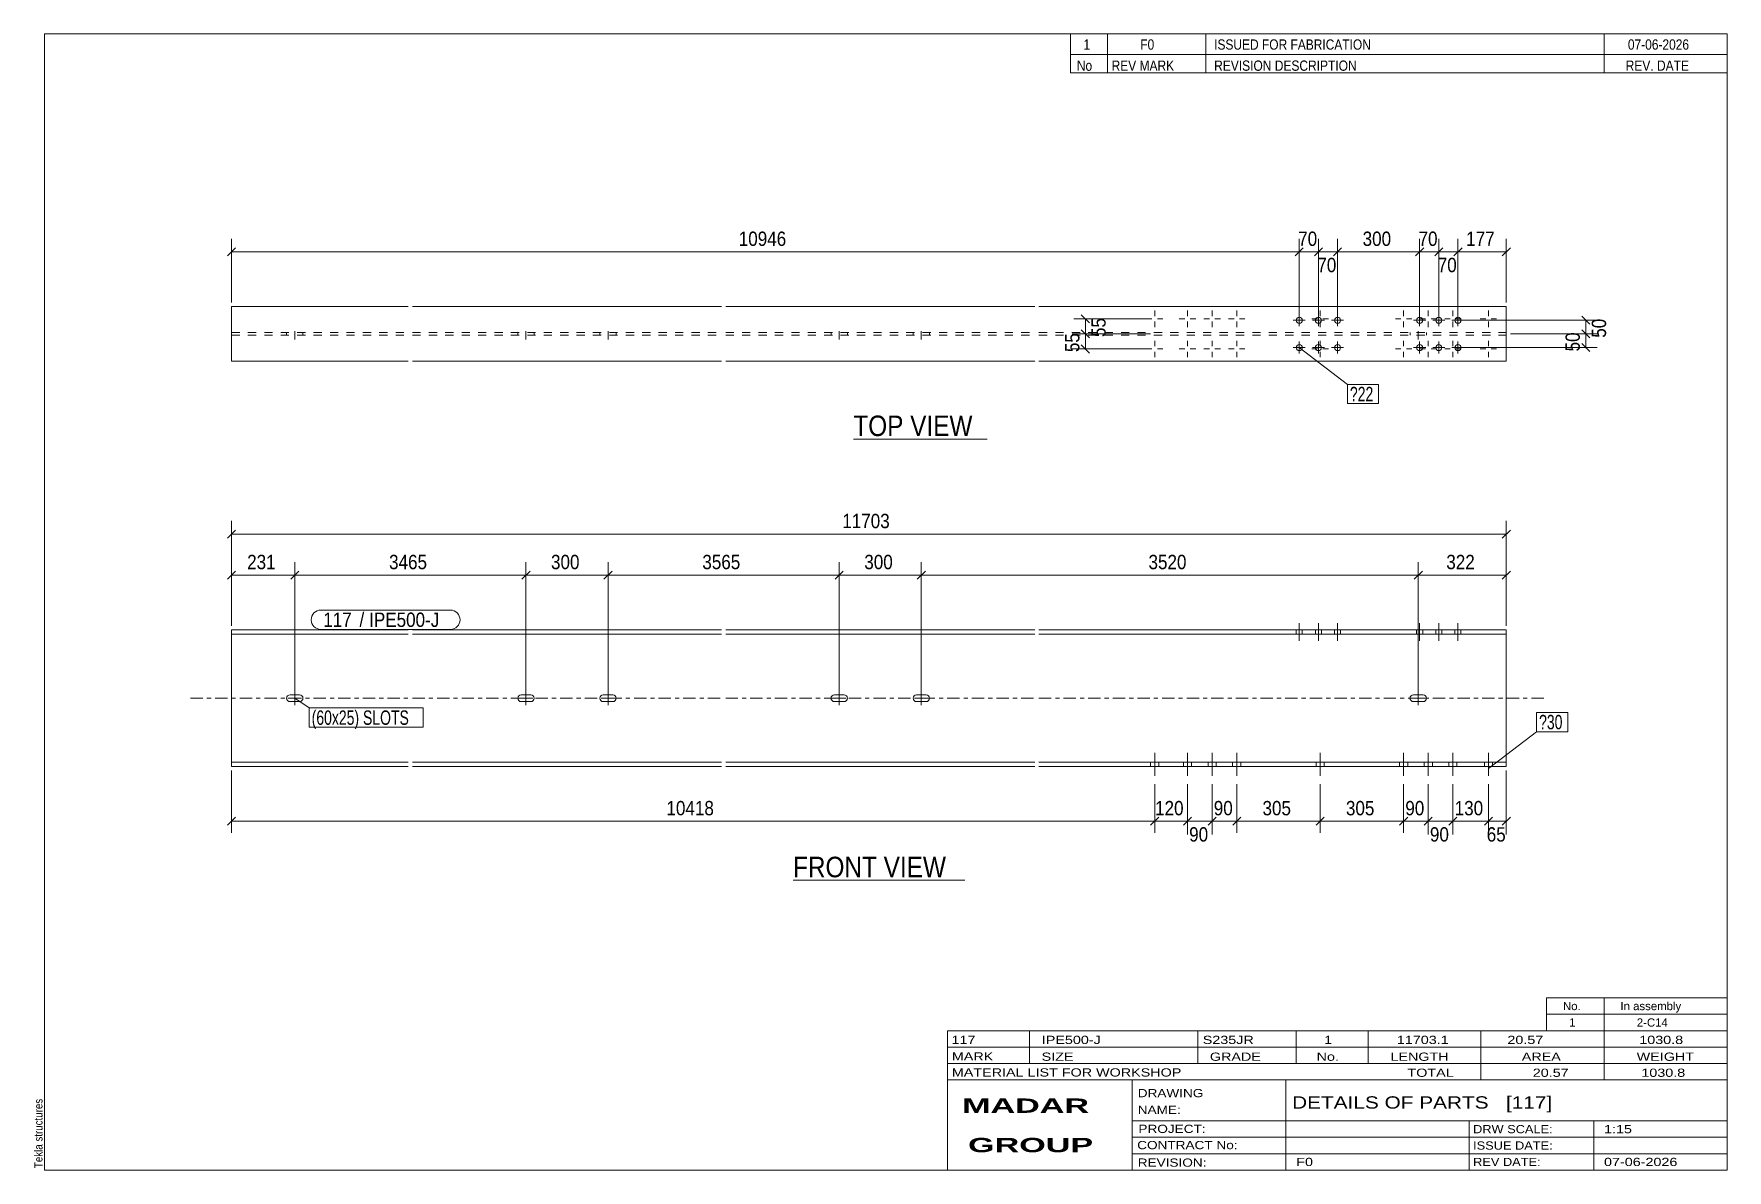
# Model space of a CAD drawing. Header units: millimetres. Extents: x 2 to 415, y 5 to 282.
import ezdxf

# ---------------------------------------------------------------- set-up
doc = ezdxf.new("R2010")
doc.units = ezdxf.units.MM
for name, pattern in [('XKITLINE00', [0]), ('XKITLINE02', [4, 2, -2]), ('XKITLINE03', [6, 3, -1, 1, -1])]:
    doc.linetypes.add(name, pattern=pattern)
for name, color, linetype, lineweight in [('Bolt', 3, 'Continuous', 0), ('BoltMark', 7, 'Continuous', 0), ('Dimensions', 7, 'Continuous', 0), ('DrawingSheet', 5, 'Continuous', 0), ('OtherObjectType', 7, 'Continuous', 0), ('Part', 2, 'Continuous', 0), ('PartMark', 7, 'Continuous', 0)]:
    doc.layers.add(name, color=color, linetype=linetype, lineweight=lineweight)
doc.styles.add('ARIAL', font='ARIAL.TTF')
doc.styles.add('ARIAL_BOLD', font='ARIALBD.TTF')
doc.styles.add('ARIAL_NARROW', font='ARIALN.TTF')

# ---------------------------------------------------------------- blocks, each defined once
blk = doc.blocks.new('*A1')
at = {"layer": 'Bolt', "color": 3, "linetype": 'XKITLINE00', "lineweight": 0}
for p, q in [((63.97, 120.05), (64.04, 120.37)), ((64.04, 119.73), (63.97, 120.05)), ((63.97, 120.05), (63.97, 120.05)), ((64.04, 120.37), (64.22, 120.64)), ((64.22, 119.46), (64.04, 119.73)), ((64.22, 120.64), (64.49, 120.82)), ((67.64, 120.05), (64.31, 120.05)), ((64.49, 120.82), (64.81, 120.89)), ((64.81, 120.89), (67.14, 120.89)), ((65.97, 121.72), (65.97, 118.39)), ((67.14, 120.89), (67.46, 120.82)), ((67.46, 120.82), (67.73, 120.64)), ((67.73, 120.64), (67.91, 120.37)), ((67.91, 119.73), (67.73, 119.46)), ((67.91, 120.37), (67.97, 120.05)), ((67.97, 120.05), (67.91, 119.73)), ((67.97, 120.05), (67.97, 120.05)), ((120.31, 120.05), (120.37, 120.37)), ((120.37, 119.73), (120.31, 120.05)), ((120.31, 120.05), (120.31, 120.05)), ((120.37, 120.37), (120.55, 120.64)), ((120.55, 119.46), (120.37, 119.73)), ((120.55, 120.64), (120.82, 120.82)), ((123.97, 120.05), (120.64, 120.05)), ((120.82, 120.82), (121.14, 120.89)), ((121.14, 120.89), (123.47, 120.89)), ((122.31, 121.72), (122.31, 118.39)), ((123.47, 120.89), (123.79, 120.82)), ((123.79, 120.82), (124.06, 120.64)), ((124.06, 120.64), (124.24, 120.37)), ((124.24, 119.73), (124.06, 119.46)), ((124.24, 120.37), (124.31, 120.05)), ((124.31, 120.05), (124.24, 119.73)), ((124.31, 120.05), (124.31, 120.05)), ((140.31, 120.05), (140.37, 120.37)), ((140.37, 119.73), (140.31, 120.05)), ((140.31, 120.05), (140.31, 120.05)), ((140.37, 120.37), (140.55, 120.64)), ((140.55, 119.46), (140.37, 119.73)), ((140.55, 120.64), (140.82, 120.82)), ((143.97, 120.05), (140.64, 120.05)), ((140.82, 120.82), (141.14, 120.89)), ((141.14, 120.89), (143.47, 120.89)), ((142.31, 121.72), (142.31, 118.39)), ((143.47, 120.89), (143.79, 120.82)), ((143.79, 120.82), (144.06, 120.64)), ((144.06, 120.64), (144.24, 120.37)), ((144.24, 119.73), (144.06, 119.46)), ((144.24, 120.37), (144.31, 120.05)), ((144.31, 120.05), (144.24, 119.73)), ((144.31, 120.05), (144.31, 120.05)), ((196.64, 120.05), (196.7, 120.37)), ((196.7, 119.73), (196.64, 120.05)), ((196.64, 120.05), (196.64, 120.05)), ((196.7, 120.37), (196.88, 120.64)), ((196.88, 119.46), (196.7, 119.73)), ((196.88, 120.64), (197.15, 120.82)), ((200.31, 120.05), (196.97, 120.05)), ((197.15, 120.82), (197.47, 120.89)), ((197.47, 120.89), (199.81, 120.89)), ((198.64, 121.72), (198.64, 118.39)), ((199.81, 120.89), (200.12, 120.82)), ((200.12, 120.82), (200.4, 120.64)), ((200.4, 120.64), (200.58, 120.37)), ((200.58, 119.73), (200.4, 119.46)), ((200.58, 120.37), (200.64, 120.05)), ((200.64, 120.05), (200.58, 119.73)), ((200.64, 120.05), (200.64, 120.05)), ((216.64, 120.05), (216.7, 120.37)), ((216.7, 119.73), (216.64, 120.05)), ((216.64, 120.05), (216.64, 120.05)), ((216.7, 120.37), (216.88, 120.64)), ((216.88, 119.46), (216.7, 119.73)), ((216.88, 120.64), (217.15, 120.82)), ((220.31, 120.05), (216.97, 120.05)), ((217.15, 120.82), (217.47, 120.89)), ((217.47, 120.89), (219.81, 120.89)), ((218.64, 121.72), (218.64, 118.39)), ((219.81, 120.89), (220.12, 120.82)), ((220.12, 120.82), (220.4, 120.64)), ((220.4, 120.64), (220.58, 120.37)), ((220.58, 119.73), (220.4, 119.46)), ((220.58, 120.37), (220.64, 120.05)), ((220.64, 120.05), (220.58, 119.73)), ((220.64, 120.05), (220.64, 120.05)), ((337.74, 120.05), (337.8, 120.37)), ((337.8, 119.73), (337.74, 120.05)), ((337.74, 120.05), (337.74, 120.05)), ((337.8, 120.37), (337.98, 120.64)), ((337.98, 119.46), (337.8, 119.73)), ((337.98, 120.64), (338.25, 120.82)), ((341.4, 120.05), (338.07, 120.05)), ((338.25, 120.82), (338.57, 120.89)), ((338.57, 120.89), (340.9, 120.89)), ((339.74, 121.72), (339.74, 118.39)), ((340.9, 120.89), (341.22, 120.82)), ((341.22, 120.82), (341.49, 120.64)), ((341.49, 120.64), (341.67, 120.37)), ((341.67, 119.73), (341.49, 119.46)), ((341.67, 120.37), (341.74, 120.05)), ((341.74, 120.05), (341.67, 119.73)), ((341.74, 120.05), (341.74, 120.05)), ((64.49, 119.28), (64.22, 119.46)), ((64.81, 119.22), (64.49, 119.28)), ((67.14, 119.22), (64.81, 119.22)), ((67.46, 119.28), (67.14, 119.22)), ((67.73, 119.46), (67.46, 119.28)), ((120.82, 119.28), (120.55, 119.46)), ((121.14, 119.22), (120.82, 119.28)), ((123.47, 119.22), (121.14, 119.22)), ((123.79, 119.28), (123.47, 119.22)), ((124.06, 119.46), (123.79, 119.28)), ((140.82, 119.28), (140.55, 119.46)), ((141.14, 119.22), (140.82, 119.28)), ((143.47, 119.22), (141.14, 119.22)), ((143.79, 119.28), (143.47, 119.22)), ((144.06, 119.46), (143.79, 119.28)), ((197.15, 119.28), (196.88, 119.46)), ((197.47, 119.22), (197.15, 119.28)), ((199.81, 119.22), (197.47, 119.22)), ((200.12, 119.28), (199.81, 119.22)), ((200.4, 119.46), (200.12, 119.28)), ((217.15, 119.28), (216.88, 119.46)), ((217.47, 119.22), (217.15, 119.28)), ((219.81, 119.22), (217.47, 119.22)), ((220.12, 119.28), (219.81, 119.22)), ((220.4, 119.46), (220.12, 119.28)), ((338.25, 119.28), (337.98, 119.46)), ((338.57, 119.22), (338.25, 119.28)), ((340.9, 119.22), (338.57, 119.22)), ((341.22, 119.28), (340.9, 119.22)), ((341.49, 119.46), (341.22, 119.28))]:
    blk.add_line(p, q, dxfattribs=at)
blk = doc.blocks.new('*A2')
at = {"layer": 'Bolt', "color": 3, "linetype": 'XKITLINE00', "lineweight": 0}
for p, q in [((310.01, 136.72), (310.01, 135.65)), ((310.01, 136.72), (310.01, 135.65)), ((310.74, 134.02), (310.74, 138.35)), ((310.74, 134.02), (310.74, 138.35)), ((311.47, 136.72), (311.47, 135.65)), ((311.47, 136.72), (311.47, 135.65)), ((314.67, 136.72), (314.67, 135.65)), ((314.67, 136.72), (314.67, 135.65)), ((315.41, 134.02), (315.41, 138.35)), ((315.41, 134.02), (315.41, 138.35)), ((316.14, 136.72), (316.14, 135.65)), ((316.14, 136.72), (316.14, 135.65)), ((319.34, 136.72), (319.34, 135.65)), ((319.34, 136.72), (319.34, 135.65)), ((320.07, 134.02), (320.07, 138.35)), ((320.07, 134.02), (320.07, 138.35)), ((320.81, 136.72), (320.81, 135.65)), ((320.81, 136.72), (320.81, 135.65)), ((339.34, 136.72), (339.34, 135.65)), ((339.34, 136.72), (339.34, 135.65)), ((340.07, 134.02), (340.07, 138.35)), ((340.07, 134.02), (340.07, 138.35)), ((340.81, 136.72), (340.81, 135.65)), ((340.81, 136.72), (340.81, 135.65)), ((344.01, 136.72), (344.01, 135.65)), ((344.01, 136.72), (344.01, 135.65)), ((344.74, 134.02), (344.74, 138.35)), ((344.74, 134.02), (344.74, 138.35)), ((345.47, 136.72), (345.47, 135.65)), ((345.47, 136.72), (345.47, 135.65)), ((348.67, 136.72), (348.67, 135.65)), ((348.67, 136.72), (348.67, 135.65)), ((349.41, 134.02), (349.41, 138.35)), ((349.41, 134.02), (349.41, 138.35)), ((350.14, 136.72), (350.14, 135.65)), ((350.14, 136.72), (350.14, 135.65))]:
    blk.add_line(p, q, dxfattribs=at)
blk = doc.blocks.new('*A3')
at = {"layer": 'Bolt', "color": 3, "linetype": 'XKITLINE00', "lineweight": 0}
for p, q in [((274.51, 104.45), (274.51, 103.39)), ((274.51, 104.45), (274.51, 103.39)), ((275.51, 106.75), (275.51, 101.09)), ((275.51, 106.75), (275.51, 101.09)), ((276.51, 104.45), (276.51, 103.39)), ((276.51, 104.45), (276.51, 103.39)), ((282.51, 104.45), (282.51, 103.39)), ((282.51, 104.45), (282.51, 103.39)), ((283.51, 106.75), (283.51, 101.09)), ((283.51, 106.75), (283.51, 101.09)), ((284.51, 104.45), (284.51, 103.39)), ((284.51, 104.45), (284.51, 103.39)), ((288.51, 104.45), (288.51, 103.39)), ((288.51, 104.45), (288.51, 103.39)), ((289.51, 106.75), (289.51, 101.09)), ((289.51, 106.75), (289.51, 101.09)), ((290.51, 104.45), (290.51, 103.39)), ((290.51, 104.45), (290.51, 103.39)), ((294.51, 104.45), (294.51, 103.39)), ((294.51, 104.45), (294.51, 103.39)), ((295.51, 106.75), (295.51, 101.09)), ((295.51, 106.75), (295.51, 101.09)), ((296.51, 104.45), (296.51, 103.39)), ((296.51, 104.45), (296.51, 103.39)), ((314.84, 104.45), (314.84, 103.39)), ((314.84, 104.45), (314.84, 103.39)), ((315.84, 106.75), (315.84, 101.09)), ((315.84, 106.75), (315.84, 101.09)), ((316.84, 104.45), (316.84, 103.39)), ((316.84, 104.45), (316.84, 103.39)), ((335.17, 104.45), (335.17, 103.39)), ((335.17, 104.45), (335.17, 103.39)), ((336.17, 106.75), (336.17, 101.09)), ((336.17, 106.75), (336.17, 101.09)), ((337.17, 104.45), (337.17, 103.39)), ((337.17, 104.45), (337.17, 103.39)), ((341.17, 104.45), (341.17, 103.39)), ((341.17, 104.45), (341.17, 103.39)), ((342.17, 106.75), (342.17, 101.09)), ((342.17, 106.75), (342.17, 101.09)), ((343.17, 104.45), (343.17, 103.39)), ((343.17, 104.45), (343.17, 103.39)), ((347.17, 104.45), (347.17, 103.39)), ((347.17, 104.45), (347.17, 103.39)), ((348.17, 106.75), (348.17, 101.09)), ((348.17, 106.75), (348.17, 101.09)), ((349.17, 104.45), (349.17, 103.39)), ((349.17, 104.45), (349.17, 103.39)), ((355.84, 104.45), (355.84, 103.39)), ((355.84, 104.45), (355.84, 103.39)), ((356.84, 106.75), (356.84, 101.09)), ((356.84, 106.75), (356.84, 101.09)), ((357.84, 104.45), (357.84, 103.39)), ((357.84, 104.45), (357.84, 103.39))]:
    blk.add_line(p, q, dxfattribs=at)
blk = doc.blocks.new('*A4')
at = {"layer": 'Part', "color": 2, "linetype": 'XKITLINE00', "lineweight": 0}
for p, q in [((50.56, 103.39), (50.56, 136.72)), ((50.56, 136.72), (93.64, 136.72)), ((94.64, 136.72), (169.97, 136.72)), ((170.97, 136.72), (246.31, 136.72)), ((247.31, 136.72), (361.19, 136.72)), ((361.19, 136.72), (361.19, 103.39)), ((93.64, 135.65), (50.56, 135.65)), ((169.97, 135.65), (94.64, 135.65)), ((246.31, 135.65), (170.97, 135.65)), ((361.19, 135.65), (247.31, 135.65)), ((93.64, 104.45), (50.56, 104.45)), ((50.56, 103.39), (93.64, 103.39)), ((169.97, 104.45), (94.64, 104.45)), ((94.64, 103.39), (169.97, 103.39)), ((246.31, 104.45), (170.97, 104.45)), ((170.97, 103.39), (246.31, 103.39)), ((361.19, 104.45), (247.31, 104.45)), ((247.31, 103.39), (361.19, 103.39))]:
    blk.add_line(p, q, dxfattribs=at)
at = {"layer": 'Part', "color": 7, "linetype": 'XKITLINE03', "lineweight": 0}
for p, q in [((40.56, 120.05), (93.64, 120.05)), ((94.64, 120.05), (169.97, 120.05)), ((170.97, 120.05), (246.31, 120.05)), ((247.31, 120.05), (371.19, 120.05))]:
    blk.add_line(p, q, dxfattribs=at)
blk = doc.blocks.new('*A5')
at = {"layer": 'Bolt', "color": 3, "linetype": 'XKITLINE02', "lineweight": 0}
for p, q in [((63.97, 209.18), (63.97, 208.52)), ((65.97, 207.52), (65.97, 210.18)), ((67.97, 209.18), (67.97, 208.52)), ((120.31, 209.18), (120.31, 208.52)), ((122.31, 207.52), (122.31, 210.18)), ((124.31, 209.18), (124.31, 208.52)), ((140.31, 209.18), (140.31, 208.52)), ((142.31, 207.52), (142.31, 210.18)), ((144.31, 209.18), (144.31, 208.52)), ((196.64, 209.18), (196.64, 208.52)), ((198.64, 207.52), (198.64, 210.18)), ((200.64, 209.18), (200.64, 208.52)), ((216.64, 209.18), (216.64, 208.52)), ((218.64, 207.52), (218.64, 210.18)), ((220.64, 209.18), (220.64, 208.52)), ((337.74, 209.18), (337.74, 208.52)), ((339.74, 207.52), (339.74, 210.18)), ((341.74, 209.18), (341.74, 208.52))]:
    blk.add_line(p, q, dxfattribs=at)
blk = doc.blocks.new('*A6')
at = {"layer": 'Bolt', "color": 3, "linetype": 'XKITLINE00', "lineweight": 0}
for p, q in [((309.27, 212.18), (312.21, 212.18)), ((310.74, 213.65), (310.74, 210.72)), ((313.94, 212.18), (316.87, 212.18)), ((315.41, 213.65), (315.41, 210.72)), ((318.61, 212.18), (321.54, 212.18)), ((320.07, 213.65), (320.07, 210.72)), ((338.61, 212.18), (341.54, 212.18)), ((340.07, 213.65), (340.07, 210.72)), ((343.27, 212.18), (346.21, 212.18)), ((344.74, 213.65), (344.74, 210.72)), ((347.94, 212.18), (350.87, 212.18)), ((349.41, 213.65), (349.41, 210.72)), ((310.74, 206.98), (310.74, 204.05)), ((315.41, 206.98), (315.41, 204.05)), ((320.07, 206.98), (320.07, 204.05)), ((340.07, 206.98), (340.07, 204.05)), ((344.74, 206.98), (344.74, 204.05)), ((349.41, 206.98), (349.41, 204.05)), ((309.27, 205.52), (312.21, 205.52)), ((313.94, 205.52), (316.87, 205.52)), ((318.61, 205.52), (321.54, 205.52)), ((338.61, 205.52), (341.54, 205.52)), ((343.27, 205.52), (346.21, 205.52)), ((347.94, 205.52), (350.87, 205.52))]:
    blk.add_line(p, q, dxfattribs=at)
for centre in [(310.74, 212.18), (315.41, 212.18), (320.07, 212.18), (340.07, 212.18), (344.74, 212.18), (349.41, 212.18), (310.74, 205.52), (315.41, 205.52), (320.07, 205.52), (340.07, 205.52), (344.74, 205.52), (349.41, 205.52)]:
    blk.add_circle(centre, 0.733, dxfattribs=at)
blk = doc.blocks.new('*A7')
at = {"layer": 'Bolt', "color": 3, "linetype": 'XKITLINE00', "lineweight": 0}
for p, q in [((273.51, 212.52), (274.84, 212.52)), ((275.51, 214.52), (275.51, 213.18)), ((275.51, 210.52), (275.51, 211.85)), ((277.51, 212.52), (276.17, 212.52)), ((281.51, 212.52), (282.84, 212.52)), ((283.51, 214.52), (283.51, 213.18)), ((283.51, 210.52), (283.51, 211.85)), ((285.51, 212.52), (284.17, 212.52)), ((287.51, 212.52), (288.84, 212.52)), ((289.51, 214.52), (289.51, 213.18)), ((289.51, 210.52), (289.51, 211.85)), ((291.51, 212.52), (290.17, 212.52)), ((293.51, 212.52), (294.84, 212.52)), ((295.51, 214.52), (295.51, 213.18)), ((295.51, 210.52), (295.51, 211.85)), ((297.51, 212.52), (296.17, 212.52)), ((313.84, 212.52), (315.17, 212.52)), ((315.84, 214.52), (315.84, 213.18)), ((315.84, 210.52), (315.84, 211.85)), ((317.84, 212.52), (316.51, 212.52)), ((334.17, 212.52), (335.5, 212.52)), ((336.17, 214.52), (336.17, 213.18)), ((336.17, 210.52), (336.17, 211.85)), ((338.17, 212.52), (336.84, 212.52)), ((340.17, 212.52), (341.5, 212.52)), ((342.17, 214.52), (342.17, 213.18)), ((342.17, 210.52), (342.17, 211.85)), ((344.17, 212.52), (342.84, 212.52)), ((346.17, 212.52), (347.5, 212.52)), ((348.17, 214.52), (348.17, 213.18)), ((348.17, 210.52), (348.17, 211.85)), ((350.17, 212.52), (348.84, 212.52)), ((354.84, 212.52), (356.17, 212.52)), ((356.84, 214.52), (356.84, 213.18)), ((356.84, 210.52), (356.84, 211.85)), ((358.84, 212.52), (357.51, 212.52)), ((275.51, 207.18), (275.51, 205.85)), ((283.51, 207.18), (283.51, 205.85)), ((289.51, 207.18), (289.51, 205.85)), ((295.51, 207.18), (295.51, 205.85)), ((315.84, 207.18), (315.84, 205.85)), ((336.17, 207.18), (336.17, 205.85)), ((342.17, 207.18), (342.17, 205.85)), ((348.17, 207.18), (348.17, 205.85)), ((356.84, 207.18), (356.84, 205.85)), ((273.51, 205.18), (274.84, 205.18)), ((275.51, 203.18), (275.51, 204.52)), ((277.51, 205.18), (276.17, 205.18)), ((281.51, 205.18), (282.84, 205.18)), ((283.51, 203.18), (283.51, 204.52)), ((285.51, 205.18), (284.17, 205.18)), ((287.51, 205.18), (288.84, 205.18)), ((289.51, 203.18), (289.51, 204.52)), ((291.51, 205.18), (290.17, 205.18)), ((293.51, 205.18), (294.84, 205.18)), ((295.51, 203.18), (295.51, 204.52)), ((297.51, 205.18), (296.17, 205.18)), ((313.84, 205.18), (315.17, 205.18)), ((315.84, 203.18), (315.84, 204.52)), ((317.84, 205.18), (316.51, 205.18)), ((334.17, 205.18), (335.5, 205.18)), ((336.17, 203.18), (336.17, 204.52)), ((338.17, 205.18), (336.84, 205.18)), ((340.17, 205.18), (341.5, 205.18)), ((342.17, 203.18), (342.17, 204.52)), ((344.17, 205.18), (342.84, 205.18)), ((346.17, 205.18), (347.5, 205.18)), ((348.17, 203.18), (348.17, 204.52)), ((350.17, 205.18), (348.84, 205.18)), ((354.84, 205.18), (356.17, 205.18)), ((356.84, 203.18), (356.84, 204.52)), ((358.84, 205.18), (357.51, 205.18))]:
    blk.add_line(p, q, dxfattribs=at)
blk = doc.blocks.new('*A8')
at = {"layer": 'Part', "color": 2, "linetype": 'XKITLINE00', "lineweight": 0}
for p, q in [((50.56, 215.52), (50.56, 202.18)), ((50.56, 215.52), (93.64, 215.52)), ((94.64, 215.52), (169.97, 215.52)), ((170.97, 215.52), (246.31, 215.52)), ((247.31, 215.52), (361.19, 215.52)), ((361.19, 202.18), (361.19, 215.52)), ((50.56, 202.18), (93.64, 202.18)), ((94.64, 202.18), (169.97, 202.18)), ((170.97, 202.18), (246.31, 202.18)), ((247.31, 202.18), (361.19, 202.18))]:
    blk.add_line(p, q, dxfattribs=at)
at = {"layer": 'Part', "color": 7, "linetype": 'XKITLINE02', "lineweight": 0}
for p, q in [((50.56, 209.18), (93.64, 209.18)), ((50.56, 208.52), (93.64, 208.52)), ((94.64, 209.18), (169.97, 209.18)), ((94.64, 208.52), (169.97, 208.52)), ((170.97, 209.18), (246.31, 209.18)), ((170.97, 208.52), (246.31, 208.52)), ((247.31, 209.18), (361.19, 209.18)), ((247.31, 208.52), (361.19, 208.52))]:
    blk.add_line(p, q, dxfattribs=at)
blk = doc.blocks.new('*A9')
at = {"layer": 'DrawingSheet', "color": 5, "linetype": 'XKITLINE00', "lineweight": 0}
for p, q in [((415, 282), (5, 282)), ((5, 282), (5, 5)), ((415, 5), (415, 282)), ((5, 5), (415, 5))]:
    blk.add_line(p, q, dxfattribs=at)
at = {"layer": 'DrawingSheet', "color": 5, "style": 'ARIAL', "width": 0.85}
blk.add_text('Tekla structures', height=2, rotation=90, dxfattribs=at).set_placement((4.5, 5.5))
blk = doc.blocks.new('*A10')
at = {"layer": 'OtherObjectType', "color": 7, "linetype": 'XKITLINE00', "lineweight": 0}
for p, q in [((371, 47), (415, 47)), ((371, 43), (371, 47)), ((385, 43), (385, 47)), ((415, 43), (415, 47)), ((371, 43), (415, 43)), ((371, 39), (371, 43)), ((385, 39), (385, 43)), ((415, 39), (415, 43)), ((371, 39), (415, 39))]:
    blk.add_line(p, q, dxfattribs=at)
at = {"layer": 'OtherObjectType', "color": 7, "style": 'ARIAL_NARROW', "width": 1.211571}
for s, p in [('No.', (375, 44)), ('In assembly', (389, 44)), ('1', (376.5, 40)), ('2-C14', (392.99, 40))]:
    blk.add_text(s, height=2, dxfattribs=at).set_placement(p)
blk = doc.blocks.new('*A11')
at = {"layer": 'OtherObjectType', "color": 7, "linetype": 'XKITLINE00', "lineweight": 0}
for p, q in [((255, 282), (415, 282)), ((415, 282), (255, 282)), ((255, 282), (255, 277)), ((264, 282), (264, 277)), ((288, 282), (288, 277)), ((385, 282), (385, 277)), ((415, 282), (415, 277)), ((255, 277), (415, 277)), ((255, 277), (255, 272.5)), ((255, 277), (415, 277)), ((264, 277), (264, 272.5)), ((288, 277), (288, 272.5)), ((385, 277), (385, 272.5)), ((415, 277), (415, 272.5)), ((415, 272.5), (255, 272.5))]:
    blk.add_line(p, q, dxfattribs=at)
at = {"layer": 'OtherObjectType', "color": 7, "style": 'ARIAL_NARROW'}
for s, width, p in [('1', 1.017001, (258.16, 278.15)), ('F0', 1.017001, (272, 278.15)), ('ISSUED FOR FABRICATION', 1.017001, (290, 278.15)), ('07-06-2026', 1.017001, (390.82, 278.15)), ('No', 1.02, (256.54, 273)), ('REV MARK', 1.02, (265, 273)), ('REVISION DESCRIPTION', 1.02, (290, 273)), ('REV. DATE', 1.02, (390.28, 273))]:
    blk.add_text(s, height=2.5, dxfattribs=dict(at, width=width)).set_placement(p)
blk = doc.blocks.new('*A12')
at = {"layer": 'OtherObjectType', "color": 7, "linetype": 'XKITLINE00', "lineweight": 0}
for p, q in [((225, 39), (415, 39)), ((225, 39), (225, 35)), ((225, 39), (415, 39)), ((245, 35), (245, 39)), ((286, 35), (286, 39)), ((310, 35), (310, 39)), ((327.5, 35), (327.5, 39)), ((355, 35), (355, 39)), ((385, 35), (385, 39)), ((415, 35), (415, 39)), ((225, 35), (415, 35)), ((225, 35), (225, 5)), ((225, 35), (415, 35)), ((245, 31), (245, 35)), ((286, 31), (286, 35)), ((310, 31), (310, 35)), ((327.5, 31), (327.5, 35)), ((355, 31), (355, 35)), ((385, 31), (385, 35)), ((415, 31), (415, 35)), ((225, 31), (415, 31)), ((355, 27), (355, 31)), ((385, 27), (385, 31)), ((415, 27), (415, 31)), ((225, 27), (415, 27)), ((270, 21), (270, 27)), ((307.5, 17), (307.5, 27)), ((415, 21), (415, 27)), ((270, 21), (270, 5)), ((415, 17), (415, 21)), ((270, 17), (415, 17)), ((307.5, 5), (307.5, 17)), ((352.16, 13), (352.16, 17)), ((382.5, 5), (382.5, 17)), ((415, 13), (415, 17)), ((270, 13), (415, 13)), ((352.16, 5), (352.16, 13)), ((415, 9), (415, 13)), ((270, 9), (415, 9)), ((415, 5), (415, 9)), ((225, 5), (415, 5)), ((262.5, 5), (415, 5))]:
    blk.add_line(p, q, dxfattribs=at)
at = {"layer": 'OtherObjectType', "color": 7, "style": 'ARIAL_NARROW'}
for s, height, width, p in [('117', 2, 1.525501, (226.01, 35.76)), ('IPE500-J', 2, 1.525501, (248, 35.76)), ('S235JR', 2, 1.525501, (287.22, 35.76)), ('1', 2, 1.525501, (316.82, 35.76)), ('11703.1', 2, 1.525501, (334.52, 35.76)), ('20.57', 2, 1.525501, (361.45, 35.76)), ('1030.8', 2, 1.525501, (393.59, 35.76)), ('MARK', 2, 1.525501, (226.08, 31.73)), ('SIZE', 2, 1.525501, (247.96, 31.66)), ('GRADE', 2, 1.525501, (288.96, 31.66)), ('No.', 2, 1.525501, (314.96, 31.66)), ('LENGTH', 2, 1.525501, (332.96, 31.66)), ('AREA', 2, 1.525501, (364.96, 31.66)), ('WEIGHT', 2, 1.525501, (392.96, 31.66)), ('MATERIAL LIST FOR WORKSHOP', 2, 1.525501, (226.08, 27.82)), ('TOTAL', 2, 1.525501, (337.1, 27.75)), ('20.57', 2, 1.525501, (367.64, 27.75)), ('1030.8', 2, 1.525501, (394.09, 27.75)), ('DRAWING', 2, 1.445, (271.38, 22.78)), ('NAME:', 2, 1.445, (271.38, 18.72)), ('DETAILS OF PARTS   [117]', 3, 1.474651, (309, 20)), ('PROJECT:', 2, 1.445, (271.55, 14.07)), ('DRW SCALE:', 2, 1.36, (353.1, 14)), ('1:15', 2, 1.525501, (385, 14)), ('CONTRACT No:', 2, 1.445, (271.25, 10.11)), ('ISSUE DATE:', 2, 1.36, (353.1, 10)), ('REVISION:', 2, 1.445, (271.38, 5.84)), ('F0', 2, 1.525501, (310, 6)), ('REV DATE:', 2, 1.36, (353.1, 6)), ('07-06-2026', 2, 1.525501, (385, 6))]:
    blk.add_text(s, height=height, dxfattribs=dict(at, width=width)).set_placement(p)
at = {"layer": 'OtherObjectType', "color": 1, "style": 'ARIAL_BOLD', "width": 1.7}
for s, p in [('MADAR ', (228.58, 18.97)), ('GROUP', (230.03, 9.37))]:
    blk.add_text(s, height=3.5, dxfattribs=at).set_placement(p)
blk = doc.blocks.new('*A13')
at = {"layer": 'Dimensions', "color": 7, "linetype": 'XKITLINE00', "lineweight": 0}
for p, q in [((51.55, 161.04), (49.57, 159.06)), ((50.56, 137.72), (50.56, 163.25)), ((362.18, 161.04), (360.2, 159.06)), ((361.19, 137.72), (361.19, 163.25)), ((50.56, 160.05), (361.19, 160.05))]:
    blk.add_line(p, q, dxfattribs=at)
at = {"layer": 'Dimensions', "color": 3}
for p in [(50.56, 160.05), (361.19, 160.05)]:
    blk.add_point(p, dxfattribs=at)
at = {"layer": 'Dimensions', "color": 3, "style": 'ARIAL', "width": 0.85}
blk.add_text('11703', height=3.5, dxfattribs=at).set_placement((199.38, 161.5))
blk = doc.blocks.new('*A14')
at = {"layer": 'Dimensions', "color": 7, "linetype": 'XKITLINE00', "lineweight": 0}
for p, q in [((50.56, 137.72), (50.56, 153.25)), ((65.97, 121.05), (65.97, 153.25)), ((51.55, 151.04), (49.57, 149.06)), ((50.56, 150.05), (65.97, 150.05)), ((66.96, 151.04), (64.98, 149.06))]:
    blk.add_line(p, q, dxfattribs=at)
at = {"layer": 'Dimensions', "color": 3}
for p in [(50.56, 150.05), (65.97, 150.05)]:
    blk.add_point(p, dxfattribs=at)
at = {"layer": 'Dimensions', "color": 3, "style": 'ARIAL', "width": 0.85}
blk.add_text('231', height=3.5, dxfattribs=at).set_placement((54.37, 151.5))
blk = doc.blocks.new('*A15')
at = {"layer": 'Dimensions', "color": 7, "linetype": 'XKITLINE00', "lineweight": 0}
for p, q in [((65.97, 121.05), (65.97, 153.25)), ((122.31, 121.05), (122.31, 153.25)), ((66.96, 151.04), (64.98, 149.06)), ((65.97, 150.05), (122.31, 150.05)), ((123.3, 151.04), (121.32, 149.06))]:
    blk.add_line(p, q, dxfattribs=at)
at = {"layer": 'Dimensions', "color": 3}
for p in [(65.97, 150.05), (122.31, 150.05)]:
    blk.add_point(p, dxfattribs=at)
at = {"layer": 'Dimensions', "color": 3, "style": 'ARIAL', "width": 0.85}
blk.add_text('3465', height=3.5, dxfattribs=at).set_placement((88.95, 151.5))
blk = doc.blocks.new('*A16')
at = {"layer": 'Dimensions', "color": 7, "linetype": 'XKITLINE00', "lineweight": 0}
for p, q in [((122.31, 121.05), (122.31, 153.25)), ((142.31, 121.05), (142.31, 153.25)), ((123.3, 151.04), (121.32, 149.06)), ((122.31, 150.05), (142.31, 150.05)), ((143.3, 151.04), (141.32, 149.06))]:
    blk.add_line(p, q, dxfattribs=at)
at = {"layer": 'Dimensions', "color": 3}
for p in [(122.31, 150.05), (142.31, 150.05)]:
    blk.add_point(p, dxfattribs=at)
at = {"layer": 'Dimensions', "color": 3, "style": 'ARIAL', "width": 0.85}
blk.add_text('300', height=3.5, dxfattribs=at).set_placement((128.41, 151.5))
blk = doc.blocks.new('*A17')
at = {"layer": 'Dimensions', "color": 7, "linetype": 'XKITLINE00', "lineweight": 0}
for p, q in [((142.31, 121.05), (142.31, 153.25)), ((198.64, 121.05), (198.64, 153.25)), ((143.3, 151.04), (141.32, 149.06)), ((142.31, 150.05), (198.64, 150.05)), ((199.63, 151.04), (197.65, 149.06))]:
    blk.add_line(p, q, dxfattribs=at)
at = {"layer": 'Dimensions', "color": 3}
for p in [(142.31, 150.05), (198.64, 150.05)]:
    blk.add_point(p, dxfattribs=at)
at = {"layer": 'Dimensions', "color": 3, "style": 'ARIAL', "width": 0.85}
blk.add_text('3565', height=3.5, dxfattribs=at).set_placement((165.28, 151.5))
blk = doc.blocks.new('*A18')
at = {"layer": 'Dimensions', "color": 7, "linetype": 'XKITLINE00', "lineweight": 0}
for p, q in [((198.64, 121.05), (198.64, 153.25)), ((218.64, 121.05), (218.64, 153.25)), ((199.63, 151.04), (197.65, 149.06)), ((198.64, 150.05), (218.64, 150.05)), ((219.63, 151.04), (217.65, 149.06))]:
    blk.add_line(p, q, dxfattribs=at)
at = {"layer": 'Dimensions', "color": 3}
for p in [(198.64, 150.05), (218.64, 150.05)]:
    blk.add_point(p, dxfattribs=at)
at = {"layer": 'Dimensions', "color": 3, "style": 'ARIAL', "width": 0.85}
blk.add_text('300', height=3.5, dxfattribs=at).set_placement((204.75, 151.5))
blk = doc.blocks.new('*A19')
at = {"layer": 'Dimensions', "color": 7, "linetype": 'XKITLINE00', "lineweight": 0}
for p, q in [((218.64, 121.05), (218.64, 153.25)), ((339.74, 121.05), (339.74, 153.25)), ((219.63, 151.04), (217.65, 149.06)), ((218.64, 150.05), (339.74, 150.05)), ((340.73, 151.04), (338.75, 149.06))]:
    blk.add_line(p, q, dxfattribs=at)
at = {"layer": 'Dimensions', "color": 3}
for p in [(218.64, 150.05), (339.74, 150.05)]:
    blk.add_point(p, dxfattribs=at)
at = {"layer": 'Dimensions', "color": 3, "style": 'ARIAL', "width": 0.85}
blk.add_text('3520', height=3.5, dxfattribs=at).set_placement((274, 151.5))
blk = doc.blocks.new('*A20')
at = {"layer": 'Dimensions', "color": 7, "linetype": 'XKITLINE00', "lineweight": 0}
for p, q in [((339.74, 121.05), (339.74, 153.25)), ((361.19, 137.72), (361.19, 153.25)), ((340.73, 151.04), (338.75, 149.06)), ((339.74, 150.05), (361.19, 150.05)), ((362.18, 151.04), (360.2, 149.06))]:
    blk.add_line(p, q, dxfattribs=at)
at = {"layer": 'Dimensions', "color": 3}
for p in [(339.74, 150.05), (361.19, 150.05)]:
    blk.add_point(p, dxfattribs=at)
at = {"layer": 'Dimensions', "color": 3, "style": 'ARIAL', "width": 0.85}
blk.add_text('322', height=3.5, dxfattribs=at).set_placement((346.57, 151.5))
blk = doc.blocks.new('*A21')
at = {"layer": 'Dimensions', "color": 7, "linetype": 'XKITLINE00', "lineweight": 0}
for p, q in [((50.56, 102.39), (50.56, 87.25)), ((275.51, 99.09), (275.51, 87.25)), ((51.55, 91.04), (49.57, 89.06)), ((276.5, 91.04), (274.52, 89.06)), ((50.56, 90.05), (275.51, 90.05))]:
    blk.add_line(p, q, dxfattribs=at)
at = {"layer": 'Dimensions', "color": 3}
for p in [(50.56, 90.05), (275.51, 90.05)]:
    blk.add_point(p, dxfattribs=at)
at = {"layer": 'Dimensions', "color": 3, "style": 'ARIAL', "width": 0.85}
blk.add_text('10418', height=3.5, dxfattribs=at).set_placement((156.54, 91.5))
blk = doc.blocks.new('*A22')
at = {"layer": 'Dimensions', "color": 7, "linetype": 'XKITLINE00', "lineweight": 0}
for p, q in [((275.51, 99.09), (275.51, 87.25)), ((283.51, 99.09), (283.51, 87.25)), ((276.5, 91.04), (274.52, 89.06)), ((284.5, 91.04), (282.52, 89.06)), ((275.51, 90.05), (283.51, 90.05))]:
    blk.add_line(p, q, dxfattribs=at)
at = {"layer": 'Dimensions', "color": 3}
for p in [(275.51, 90.05), (283.51, 90.05)]:
    blk.add_point(p, dxfattribs=at)
at = {"layer": 'Dimensions', "color": 3, "style": 'ARIAL', "width": 0.85}
blk.add_text('120', height=3.5, dxfattribs=at).set_placement((275.61, 91.5))
blk = doc.blocks.new('*A23')
at = {"layer": 'Dimensions', "color": 7, "linetype": 'XKITLINE00', "lineweight": 0}
for p, q in [((283.51, 99.09), (283.51, 86.85)), ((289.51, 99.09), (289.51, 86.85)), ((284.5, 91.04), (282.52, 89.06)), ((290.5, 91.04), (288.52, 89.06)), ((283.51, 90.05), (289.51, 90.05))]:
    blk.add_line(p, q, dxfattribs=at)
at = {"layer": 'Dimensions', "color": 3}
for p in [(283.51, 90.05), (289.51, 90.05)]:
    blk.add_point(p, dxfattribs=at)
at = {"layer": 'Dimensions', "color": 3, "style": 'ARIAL', "width": 0.85}
blk.add_text('90', height=3.5, dxfattribs=at).set_placement((283.91, 85.1))
blk = doc.blocks.new('*A24')
at = {"layer": 'Dimensions', "color": 7, "linetype": 'XKITLINE00', "lineweight": 0}
for p, q in [((289.51, 99.09), (289.51, 87.25)), ((295.51, 99.09), (295.51, 87.25)), ((290.5, 91.04), (288.52, 89.06)), ((296.5, 91.04), (294.52, 89.06)), ((289.51, 90.05), (295.51, 90.05))]:
    blk.add_line(p, q, dxfattribs=at)
at = {"layer": 'Dimensions', "color": 3}
for p in [(289.51, 90.05), (295.51, 90.05)]:
    blk.add_point(p, dxfattribs=at)
at = {"layer": 'Dimensions', "color": 3, "style": 'ARIAL', "width": 0.85}
blk.add_text('90', height=3.5, dxfattribs=at).set_placement((289.91, 91.5))
blk = doc.blocks.new('*A25')
at = {"layer": 'Dimensions', "color": 7, "linetype": 'XKITLINE00', "lineweight": 0}
for p, q in [((295.51, 99.09), (295.51, 87.25)), ((315.84, 99.09), (315.84, 87.25)), ((296.5, 91.04), (294.52, 89.06)), ((316.83, 91.04), (314.85, 89.06)), ((295.51, 90.05), (315.84, 90.05))]:
    blk.add_line(p, q, dxfattribs=at)
at = {"layer": 'Dimensions', "color": 3}
for p in [(295.51, 90.05), (315.84, 90.05)]:
    blk.add_point(p, dxfattribs=at)
at = {"layer": 'Dimensions', "color": 3, "style": 'ARIAL', "width": 0.85}
blk.add_text('305', height=3.5, dxfattribs=at).set_placement((301.78, 91.5))
blk = doc.blocks.new('*A26')
at = {"layer": 'Dimensions', "color": 7, "linetype": 'XKITLINE00', "lineweight": 0}
for p, q in [((315.84, 99.09), (315.84, 87.25)), ((336.17, 99.09), (336.17, 87.25)), ((316.83, 91.04), (314.85, 89.06)), ((337.16, 91.04), (335.18, 89.06)), ((315.84, 90.05), (336.17, 90.05))]:
    blk.add_line(p, q, dxfattribs=at)
at = {"layer": 'Dimensions', "color": 3}
for p in [(315.84, 90.05), (336.17, 90.05)]:
    blk.add_point(p, dxfattribs=at)
at = {"layer": 'Dimensions', "color": 3, "style": 'ARIAL', "width": 0.85}
blk.add_text('305', height=3.5, dxfattribs=at).set_placement((322.11, 91.5))
blk = doc.blocks.new('*A27')
at = {"layer": 'Dimensions', "color": 7, "linetype": 'XKITLINE00', "lineweight": 0}
for p, q in [((336.17, 99.09), (336.17, 87.25)), ((342.17, 99.09), (342.17, 87.25)), ((337.16, 91.04), (335.18, 89.06)), ((343.16, 91.04), (341.18, 89.06)), ((336.17, 90.05), (342.17, 90.05))]:
    blk.add_line(p, q, dxfattribs=at)
at = {"layer": 'Dimensions', "color": 3}
for p in [(336.17, 90.05), (342.17, 90.05)]:
    blk.add_point(p, dxfattribs=at)
at = {"layer": 'Dimensions', "color": 3, "style": 'ARIAL', "width": 0.85}
blk.add_text('90', height=3.5, dxfattribs=at).set_placement((336.58, 91.5))
blk = doc.blocks.new('*A28')
at = {"layer": 'Dimensions', "color": 7, "linetype": 'XKITLINE00', "lineweight": 0}
for p, q in [((342.17, 99.09), (342.17, 86.85)), ((348.17, 99.09), (348.17, 86.85)), ((343.16, 91.04), (341.18, 89.06)), ((349.16, 91.04), (347.18, 89.06)), ((342.17, 90.05), (348.17, 90.05))]:
    blk.add_line(p, q, dxfattribs=at)
at = {"layer": 'Dimensions', "color": 3}
for p in [(342.17, 90.05), (348.17, 90.05)]:
    blk.add_point(p, dxfattribs=at)
at = {"layer": 'Dimensions', "color": 3, "style": 'ARIAL', "width": 0.85}
blk.add_text('90', height=3.5, dxfattribs=at).set_placement((342.58, 85.1))
blk = doc.blocks.new('*A29')
at = {"layer": 'Dimensions', "color": 7, "linetype": 'XKITLINE00', "lineweight": 0}
for p, q in [((348.17, 99.09), (348.17, 87.25)), ((356.84, 99.09), (356.84, 87.25)), ((349.16, 91.04), (347.18, 89.06)), ((357.83, 91.04), (355.85, 89.06)), ((348.17, 90.05), (356.84, 90.05))]:
    blk.add_line(p, q, dxfattribs=at)
at = {"layer": 'Dimensions', "color": 3}
for p in [(348.17, 90.05), (356.84, 90.05)]:
    blk.add_point(p, dxfattribs=at)
at = {"layer": 'Dimensions', "color": 3, "style": 'ARIAL', "width": 0.85}
blk.add_text('130', height=3.5, dxfattribs=at).set_placement((348.61, 91.5))
blk = doc.blocks.new('*A30')
at = {"layer": 'Dimensions', "color": 7, "linetype": 'XKITLINE00', "lineweight": 0}
for p, q in [((356.84, 99.09), (356.84, 86.85)), ((361.19, 102.39), (361.19, 86.85)), ((357.83, 91.04), (355.85, 89.06)), ((362.18, 91.04), (360.2, 89.06)), ((356.84, 90.05), (361.19, 90.05))]:
    blk.add_line(p, q, dxfattribs=at)
at = {"layer": 'Dimensions', "color": 3}
for p in [(356.84, 90.05), (361.19, 90.05)]:
    blk.add_point(p, dxfattribs=at)
at = {"layer": 'Dimensions', "color": 3, "style": 'ARIAL', "width": 0.85}
blk.add_text('65', height=3.5, dxfattribs=at).set_placement((356.42, 85.1))
blk = doc.blocks.new('*A31')
at = {"layer": 'BoltMark', "color": 7, "linetype": 'XKITLINE00', "lineweight": 0}
for p, q in [((368.58, 116.58), (376.16, 116.58)), ((368.58, 111.88), (368.58, 116.58)), ((376.16, 111.88), (376.16, 116.58)), ((356.84, 102.92), (368.58, 111.88)), ((368.58, 111.88), (376.16, 111.88))]:
    blk.add_line(p, q, dxfattribs=at)
at = {"layer": 'BoltMark', "color": 3, "style": 'ARIAL_NARROW', "width": 0.85}
blk.add_text('?30', height=3.5, dxfattribs=at).set_placement((369.18, 112.48))
blk = doc.blocks.new('*A32')
at = {"layer": 'BoltMark', "color": 7, "linetype": 'XKITLINE00', "lineweight": 0}
for p, q in [((65.97, 120.05), (69.49, 117.66)), ((69.49, 117.66), (97.28, 117.66)), ((69.49, 112.96), (69.49, 117.66)), ((97.28, 112.96), (97.28, 117.66)), ((69.49, 112.96), (97.28, 112.96))]:
    blk.add_line(p, q, dxfattribs=at)
at = {"layer": 'BoltMark', "color": 3, "style": 'ARIAL_NARROW', "width": 0.85}
blk.add_text('(60x25) SLOTS', height=3.5, dxfattribs=at).set_placement((70.09, 113.56))
blk = doc.blocks.new('*A33')
at = {"layer": 'PartMark', "color": 7, "linetype": 'XKITLINE00', "lineweight": 0}
for p, q in [((72.31, 141.52), (103.89, 141.52)), ((72.31, 136.82), (103.89, 136.82))]:
    blk.add_line(p, q, dxfattribs=at)
for centre, start, end in [((72.31, 139.17), 90, 270), ((103.89, 139.17), 270, 90)]:
    blk.add_arc(centre, 2.35, start, end, dxfattribs=at)
at = {"layer": 'PartMark', "color": 1, "style": 'ARIAL', "width": 0.85}
blk.add_text('117', height=3.5, dxfattribs=at).set_placement((72.91, 137.42))
at = {"layer": 'PartMark', "color": 3, "style": 'ARIAL', "width": 0.85}
for s, p in [('/', (81.74, 137.42)), ('IPE500-J', (84.09, 137.42))]:
    blk.add_text(s, height=3.5, dxfattribs=at).set_placement(p)
blk = doc.blocks.new('*A34')
at = {"layer": 'OtherObjectType', "color": 7, "linetype": 'XKITLINE00', "lineweight": 0}
blk.add_line((187.38, 75.65), (229.24, 75.65), dxfattribs=at)
at = {"layer": 'OtherObjectType', "color": 3, "style": 'ARIAL', "width": 0.85}
blk.add_text('FRONT VIEW', height=5, dxfattribs=at).set_placement((187.38, 76.4))
blk = doc.blocks.new('*A35')
at = {"layer": 'Dimensions', "color": 7, "linetype": 'XKITLINE00', "lineweight": 0}
for p, q in [((274.51, 208.85), (255.41, 208.85)), ((257.62, 209.84), (259.6, 207.86)), ((258.61, 205.18), (258.61, 208.85)), ((274.51, 205.18), (255.41, 205.18)), ((257.62, 206.17), (259.6, 204.19))]:
    blk.add_line(p, q, dxfattribs=at)
at = {"layer": 'Dimensions', "color": 3}
for p in [(258.61, 208.85), (258.61, 205.18)]:
    blk.add_point(p, dxfattribs=at)
at = {"layer": 'Dimensions', "color": 3, "style": 'ARIAL', "width": 0.85}
blk.add_text('55', height=3.5, rotation=90.0002, dxfattribs=at).set_placement((257.16, 204.42))
blk = doc.blocks.new('*A36')
at = {"layer": 'Dimensions', "color": 7, "linetype": 'XKITLINE00', "lineweight": 0}
for p, q in [((274.51, 212.52), (255.81, 212.52)), ((257.62, 213.51), (259.6, 211.53)), ((258.61, 208.85), (258.61, 212.52)), ((274.51, 208.85), (255.81, 208.85)), ((257.62, 209.84), (259.6, 207.86))]:
    blk.add_line(p, q, dxfattribs=at)
at = {"layer": 'Dimensions', "color": 3}
for p in [(258.61, 212.52), (258.61, 208.85)]:
    blk.add_point(p, dxfattribs=at)
at = {"layer": 'Dimensions', "color": 3, "style": 'ARIAL', "width": 0.85}
blk.add_text('55', height=3.5, rotation=90.0002, dxfattribs=at).set_placement((263.56, 208.09))
blk = doc.blocks.new('*A37')
at = {"layer": 'Dimensions', "color": 7, "linetype": 'XKITLINE00', "lineweight": 0}
for p, q in [((362.19, 208.85), (383.36, 208.85)), ((379.57, 209.84), (381.55, 207.86)), ((379.57, 206.51), (381.55, 204.53)), ((380.56, 205.52), (380.56, 208.85)), ((350.41, 205.52), (383.36, 205.52))]:
    blk.add_line(p, q, dxfattribs=at)
at = {"layer": 'Dimensions', "color": 3}
for p in [(380.56, 208.85), (380.56, 205.52)]:
    blk.add_point(p, dxfattribs=at)
at = {"layer": 'Dimensions', "color": 3, "style": 'ARIAL', "width": 0.85}
blk.add_text('50', height=3.5, rotation=90.0002, dxfattribs=at).set_placement((379.11, 204.59))
blk = doc.blocks.new('*A38')
at = {"layer": 'Dimensions', "color": 7, "linetype": 'XKITLINE00', "lineweight": 0}
for p, q in [((350.41, 212.18), (383.76, 212.18)), ((379.57, 213.17), (381.55, 211.19)), ((380.56, 208.85), (380.56, 212.18)), ((362.19, 208.85), (383.76, 208.85)), ((379.57, 209.84), (381.55, 207.86))]:
    blk.add_line(p, q, dxfattribs=at)
at = {"layer": 'Dimensions', "color": 3}
for p in [(380.56, 212.18), (380.56, 208.85)]:
    blk.add_point(p, dxfattribs=at)
at = {"layer": 'Dimensions', "color": 3, "style": 'ARIAL', "width": 0.85}
blk.add_text('50', height=3.5, rotation=90.0002, dxfattribs=at).set_placement((385.51, 207.92))
blk = doc.blocks.new('*A39')
at = {"layer": 'Dimensions', "color": 7, "linetype": 'XKITLINE00', "lineweight": 0}
for p, q in [((50.56, 216.52), (50.56, 232.05)), ((310.74, 213.18), (310.74, 232.05)), ((51.55, 229.84), (49.57, 227.86)), ((50.56, 228.85), (310.74, 228.85)), ((311.73, 229.84), (309.75, 227.86))]:
    blk.add_line(p, q, dxfattribs=at)
at = {"layer": 'Dimensions', "color": 3}
for p in [(50.56, 228.85), (310.74, 228.85)]:
    blk.add_point(p, dxfattribs=at)
at = {"layer": 'Dimensions', "color": 3, "style": 'ARIAL', "width": 0.85}
blk.add_text('10946', height=3.5, dxfattribs=at).set_placement((174.16, 230.3))
blk = doc.blocks.new('*A40')
at = {"layer": 'Dimensions', "color": 7, "linetype": 'XKITLINE00', "lineweight": 0}
for p, q in [((310.74, 213.18), (310.74, 232.05)), ((315.41, 213.18), (315.41, 232.05)), ((311.73, 229.84), (309.75, 227.86)), ((310.74, 228.85), (315.41, 228.85)), ((316.4, 229.84), (314.42, 227.86))]:
    blk.add_line(p, q, dxfattribs=at)
at = {"layer": 'Dimensions', "color": 3}
for p in [(310.74, 228.85), (315.41, 228.85)]:
    blk.add_point(p, dxfattribs=at)
at = {"layer": 'Dimensions', "color": 3, "style": 'ARIAL', "width": 0.85}
blk.add_text('70', height=3.5, dxfattribs=at).set_placement((310.48, 230.3))
blk = doc.blocks.new('*A41')
at = {"layer": 'Dimensions', "color": 7, "linetype": 'XKITLINE00', "lineweight": 0}
for p, q in [((315.41, 213.18), (315.41, 231.65)), ((320.07, 213.18), (320.07, 231.65)), ((316.4, 229.84), (314.42, 227.86)), ((315.41, 228.85), (320.07, 228.85)), ((321.06, 229.84), (319.08, 227.86))]:
    blk.add_line(p, q, dxfattribs=at)
at = {"layer": 'Dimensions', "color": 3}
for p in [(315.41, 228.85), (320.07, 228.85)]:
    blk.add_point(p, dxfattribs=at)
at = {"layer": 'Dimensions', "color": 3, "style": 'ARIAL', "width": 0.85}
blk.add_text('70', height=3.5, dxfattribs=at).set_placement((315.14, 223.9))
blk = doc.blocks.new('*A42')
at = {"layer": 'Dimensions', "color": 7, "linetype": 'XKITLINE00', "lineweight": 0}
for p, q in [((320.07, 213.18), (320.07, 232.05)), ((340.07, 213.18), (340.07, 232.05)), ((321.06, 229.84), (319.08, 227.86)), ((320.07, 228.85), (340.07, 228.85)), ((341.06, 229.84), (339.08, 227.86))]:
    blk.add_line(p, q, dxfattribs=at)
at = {"layer": 'Dimensions', "color": 3}
for p in [(320.07, 228.85), (340.07, 228.85)]:
    blk.add_point(p, dxfattribs=at)
at = {"layer": 'Dimensions', "color": 3, "style": 'ARIAL', "width": 0.85}
blk.add_text('300', height=3.5, dxfattribs=at).set_placement((326.18, 230.3))
blk = doc.blocks.new('*A43')
at = {"layer": 'Dimensions', "color": 7, "linetype": 'XKITLINE00', "lineweight": 0}
for p, q in [((340.07, 213.18), (340.07, 232.05)), ((344.74, 213.18), (344.74, 232.05)), ((341.06, 229.84), (339.08, 227.86)), ((340.07, 228.85), (344.74, 228.85)), ((345.73, 229.84), (343.75, 227.86))]:
    blk.add_line(p, q, dxfattribs=at)
at = {"layer": 'Dimensions', "color": 3}
for p in [(340.07, 228.85), (344.74, 228.85)]:
    blk.add_point(p, dxfattribs=at)
at = {"layer": 'Dimensions', "color": 3, "style": 'ARIAL', "width": 0.85}
blk.add_text('70', height=3.5, dxfattribs=at).set_placement((339.81, 230.3))
blk = doc.blocks.new('*A44')
at = {"layer": 'Dimensions', "color": 7, "linetype": 'XKITLINE00', "lineweight": 0}
for p, q in [((344.74, 213.18), (344.74, 231.65)), ((349.41, 213.18), (349.41, 231.65)), ((345.73, 229.84), (343.75, 227.86)), ((344.74, 228.85), (349.41, 228.85)), ((350.4, 229.84), (348.42, 227.86))]:
    blk.add_line(p, q, dxfattribs=at)
at = {"layer": 'Dimensions', "color": 3}
for p in [(344.74, 228.85), (349.41, 228.85)]:
    blk.add_point(p, dxfattribs=at)
at = {"layer": 'Dimensions', "color": 3, "style": 'ARIAL', "width": 0.85}
blk.add_text('70', height=3.5, dxfattribs=at).set_placement((344.48, 223.9))
blk = doc.blocks.new('*A45')
at = {"layer": 'Dimensions', "color": 7, "linetype": 'XKITLINE00', "lineweight": 0}
for p, q in [((349.41, 213.18), (349.41, 232.05)), ((361.19, 216.52), (361.19, 232.05)), ((350.4, 229.84), (348.42, 227.86)), ((349.41, 228.85), (361.19, 228.85)), ((362.18, 229.84), (360.2, 227.86))]:
    blk.add_line(p, q, dxfattribs=at)
at = {"layer": 'Dimensions', "color": 3}
for p in [(349.41, 228.85), (361.19, 228.85)]:
    blk.add_point(p, dxfattribs=at)
at = {"layer": 'Dimensions', "color": 3, "style": 'ARIAL', "width": 0.85}
blk.add_text('177', height=3.5, dxfattribs=at).set_placement((351.41, 230.3))
blk = doc.blocks.new('*A46')
at = {"layer": 'BoltMark', "color": 7, "linetype": 'XKITLINE00', "lineweight": 0}
for p, q in [((310.74, 205.52), (322.48, 196.55)), ((322.48, 196.55), (330.06, 196.55)), ((322.48, 191.85), (322.48, 196.55)), ((330.06, 191.85), (330.06, 196.55)), ((322.48, 191.85), (330.06, 191.85))]:
    blk.add_line(p, q, dxfattribs=at)
at = {"layer": 'BoltMark', "color": 3, "style": 'ARIAL_NARROW', "width": 0.85}
blk.add_text('?22', height=3.5, dxfattribs=at).set_placement((323.08, 192.45))
blk = doc.blocks.new('*A47')
at = {"layer": 'OtherObjectType', "color": 7, "linetype": 'XKITLINE00', "lineweight": 0}
blk.add_line((202.08, 183.2), (234.68, 183.2), dxfattribs=at)
at = {"layer": 'OtherObjectType', "color": 3, "style": 'ARIAL', "width": 0.85}
blk.add_text('TOP VIEW', height=5, dxfattribs=at).set_placement((202.08, 183.95))

msp = doc.modelspace()

# ---------------------------------------------------------------- block references
at = {"lineweight": 0}
for name in ['*A9', '*A11', '*A39', '*A40', '*A41', '*A42', '*A43', '*A44', '*A45', '*A8', '*A36', '*A7', '*A6', '*A38', '*A5', '*A35', '*A37', '*A46', '*A47', '*A13', '*A14', '*A15', '*A16', '*A17', '*A18', '*A19', '*A20', '*A33', '*A4', '*A2', '*A1', '*A32', '*A31', '*A3', '*A21', '*A22', '*A23', '*A24', '*A25', '*A26', '*A27', '*A28', '*A29', '*A30', '*A34', '*A10', '*A12']:
    msp.add_blockref(name, (0, 0), dxfattribs=at)

doc.saveas('drawing.dxf')
